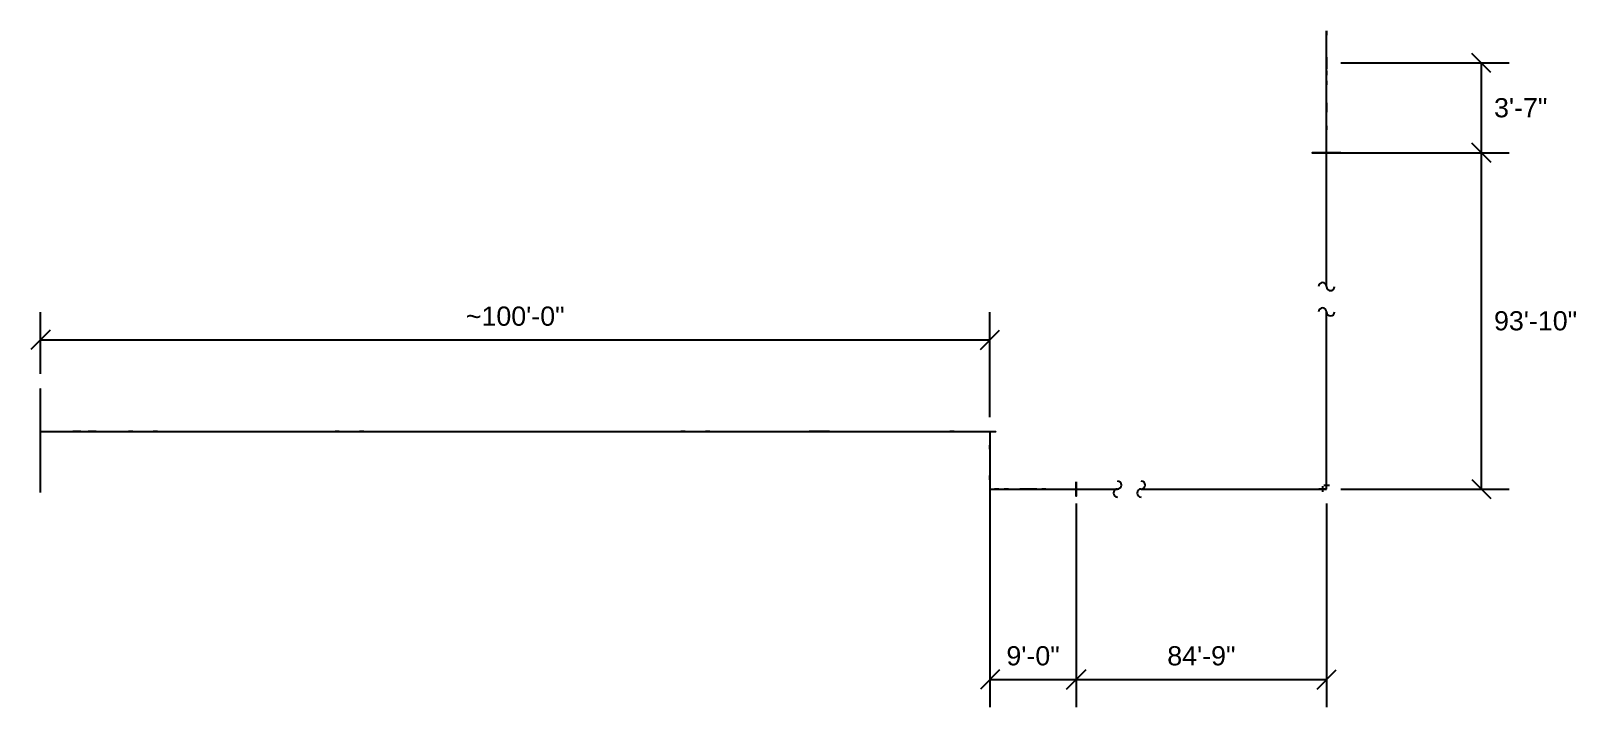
# Model space of a CAD drawing. Header units: inches. Extents: x -230 to 1707, y -335 to 512.
import ezdxf
from ezdxf.enums import TextEntityAlignment as Align

# ---------------------------------------------------------------- set-up
doc = ezdxf.new("R2010")
doc.units = ezdxf.units.IN
doc.header["$MEASUREMENT"] = 0
doc.linetypes.add('DASHED', pattern=[0.75, 0.5, -0.25])
doc.layers.add('Dimensions', color=2, linetype='Continuous')
doc.layers.add('Piping', color=4, linetype='Continuous')
doc.styles.add('Annotative', font='arial.ttf')
doc.styles.get("Standard").update_dxf_attribs({"font": 'arial.ttf'})
doc.dimstyles.new('Copy of Annotative', dxfattribs={"dimscale": 0, "dimtxt": 0.125, "dimasz": 0.125, "dimexe": 0.18, "dimexo": 0.09375, "dimgap": 0.09, "dimtad": 1, "dimdec": 0, "dimzin": 1, "dimdsep": 46, "dimlunit": 3, "dimtxsty": 'Standard', "dimblk": 'OBLIQUE', "dimcen": 0, "dimadec": 0, "dimazin": 0, "dimtfac": 1, "dimtdec": 0, "dimtofl": 0, "dimtmove": 0, "dimatfit": 3, "dimfxl": 1, "dimtolj": 1, "dimtzin": 0, "dimarcsym": 0})

# ---------------------------------------------------------------- blocks, each defined once
blk = doc.blocks.new('elbow')
at = {"color": 7, "extrusion": (-1, 6.12303e-17, 0)}
for p, q in [((0, 0), (0, 0.4)), ((0, 0.2, 0.15), (0, 0.2, -0.15)), ((0, 0.15, -0.2), (0, -0.15, -0.2)), ((0, 0), (0, 0, -0.4))]:
    blk.add_line(p, q, dxfattribs=at)
blk = doc.blocks.new('Valve - Gate')
at = {"color": 7, "extrusion": (6.12303e-17, 0, -1)}
for p, q in [((0.300001, 0), (0, 0)), ((0.300001, -0.149999), (0.300001, 0.15)), ((0.300001, -0.1), (0.800001, 0.100001)), ((0.800001, -0.1), (0.300001, 0.100001)), ((0.800001, -0.149999), (0.800001, 0.15)), ((0.800001, 0), (1.100001, 0))]:
    blk.add_line(p, q, dxfattribs=at)
blk = doc.blocks.new('Aecb_Othr_Rnd_2Line_PipeBreak_Rise')
at = {"color": 0, "linetype": 'ByBlock', "lineweight": -2}
for centre, start, end in [((0, -0.5), 90, 270), ((0, 0.5), 270, 90)]:
    blk.add_arc(centre, 0.5, start, end, dxfattribs=at)
blk = doc.blocks.new('_Oblique')
at = {"color": 0, "linetype": 'ByBlock', "lineweight": -2}
blk.add_line((-0.5, -0.5), (0.5, 0.5), dxfattribs=at)
blk = doc.blocks.new('*D8')
at = {"layer": 'Defpoints', "color": 0, "transparency": 16777216}
for p in [(970.1, 125), (-217.9, 64.6, -12), (970.1, 10.2, -12)]:
    blk.add_point(p, dxfattribs=at)
at = {"layer": 'Dimensions', "color": 0, "lineweight": -2, "transparency": 16777216}
for p, q in [((-217.9, 82.6), (-217.9, 159.5)), ((970.1, 28.2), (970.1, 159.5)), ((-217.9, 125), (970.1, 125))]:
    blk.add_line(p, q, dxfattribs=at)
at = {"layer": 'Dimensions', "color": 0, "lineweight": -2, "transparency": 16777216, "xscale": 24, "yscale": 24, "zscale": 24, "rotation": 180}
blk.add_blockref('_Oblique', (-217.9, 125), dxfattribs=at)
at = {"layer": 'Dimensions', "color": 0, "lineweight": -2, "transparency": 16777216, "xscale": 24, "yscale": 24, "zscale": 24}
blk.add_blockref('_Oblique', (970.1, 125), dxfattribs=at)
at = {"layer": 'Dimensions', "color": 0, "transparency": 16777216, "insert": (376.1, 154.5), "char_height": 24, "attachment_point": 5}
blk.add_mtext('\\A1;~100\'-0"', dxfattribs=at)
blk = doc.blocks.new('*D10')
at = {"layer": 'Defpoints', "color": 0, "transparency": 16777216}
for p in [(970.1, 10.2, 84), (1078.1, -61.8, -12), (1078.1, -300.3)]:
    blk.add_point(p, dxfattribs=at)
at = {"layer": 'Dimensions', "color": 0, "lineweight": -2, "transparency": 16777216}
for p, q in [((970.1, -7.8), (970.1, -334.8)), ((1078.1, -79.8), (1078.1, -334.8)), ((970.1, -300.3), (1078.1, -300.3))]:
    blk.add_line(p, q, dxfattribs=at)
at = {"layer": 'Dimensions', "color": 0, "lineweight": -2, "transparency": 16777216, "xscale": 24, "yscale": 24, "zscale": 24, "rotation": 180}
blk.add_blockref('_Oblique', (970.1, -300.3), dxfattribs=at)
at = {"layer": 'Dimensions', "color": 0, "lineweight": -2, "transparency": 16777216, "xscale": 24, "yscale": 24, "zscale": 24}
blk.add_blockref('_Oblique', (1078.1, -300.3), dxfattribs=at)
at = {"layer": 'Dimensions', "color": 0, "transparency": 16777216, "insert": (1024.1, -270.8), "char_height": 24, "attachment_point": 5}
blk.add_mtext('\\A1;9\'-0"', dxfattribs=at)
blk = doc.blocks.new('*D11')
at = {"layer": 'Defpoints', "color": 0, "transparency": 16777216}
for p in [(1078.1, -61.8, -12), (1391.4, -61.8, -12), (1391.4, -300.3)]:
    blk.add_point(p, dxfattribs=at)
at = {"layer": 'Dimensions', "color": 0, "lineweight": -2, "transparency": 16777216}
for p, q in [((1078.1, -79.8), (1078.1, -334.8)), ((1391.4, -79.8), (1391.4, -334.8)), ((1078.1, -300.3), (1391.4, -300.3))]:
    blk.add_line(p, q, dxfattribs=at)
at = {"layer": 'Dimensions', "color": 0, "lineweight": -2, "transparency": 16777216, "xscale": 24, "yscale": 24, "zscale": 24, "rotation": 180}
blk.add_blockref('_Oblique', (1078.1, -300.3), dxfattribs=at)
at = {"layer": 'Dimensions', "color": 0, "lineweight": -2, "transparency": 16777216, "xscale": 24, "yscale": 24, "zscale": 24}
blk.add_blockref('_Oblique', (1391.4, -300.3), dxfattribs=at)
at = {"layer": 'Dimensions', "color": 0, "transparency": 16777216, "insert": (1234.7, -270.8), "char_height": 24, "attachment_point": 5}
blk.add_mtext('\\A1;84\'-9"', dxfattribs=at)
blk = doc.blocks.new('*D12')
at = {"layer": 'Defpoints', "color": 0, "transparency": 16777216}
for p in [(1391.4, 359.3, -12), (1585.1, 359.3), (1391.4, -61.8, -12)]:
    blk.add_point(p, dxfattribs=at)
at = {"layer": 'Dimensions', "color": 0, "lineweight": -2, "transparency": 16777216}
for p, q in [((1409.4, 359.3), (1619.7, 359.3)), ((1585.1, -61.8), (1585.1, 359.3)), ((1409.4, -61.8), (1619.7, -61.8))]:
    blk.add_line(p, q, dxfattribs=at)
at = {"layer": 'Dimensions', "color": 0, "lineweight": -2, "transparency": 16777216, "xscale": 24, "yscale": 24, "zscale": 24}
for p, rotation in [((1585.1, 359.3), 90), ((1585.1, -61.8), 270)]:
    blk.add_blockref('_Oblique', p, dxfattribs=dict(at, rotation=rotation))
at = {"layer": 'Dimensions', "color": 0, "transparency": 16777216, "insert": (1652.9, 148.7), "char_height": 24, "attachment_point": 5}
blk.add_mtext('\\A1;93\'-10"', dxfattribs=at)
blk = doc.blocks.new('*D13')
at = {"layer": 'Defpoints', "color": 0, "transparency": 16777216}
for p in [(1391.4, 471.7, -12), (1585.1, 471.7), (1409.4, 359.3)]:
    blk.add_point(p, dxfattribs=at)
at = {"layer": 'Dimensions', "color": 0, "lineweight": -2, "transparency": 16777216}
for p, q in [((1409.4, 471.7), (1619.7, 471.7)), ((1585.1, 359.3), (1585.1, 471.7)), ((1427.4, 359.3), (1619.7, 359.3))]:
    blk.add_line(p, q, dxfattribs=at)
at = {"layer": 'Dimensions', "color": 0, "lineweight": -2, "transparency": 16777216, "xscale": 24, "yscale": 24, "zscale": 24}
for p, rotation in [((1585.1, 471.7), 90), ((1585.1, 359.3), 270)]:
    blk.add_blockref('_Oblique', p, dxfattribs=dict(at, rotation=rotation))
at = {"layer": 'Dimensions', "color": 0, "transparency": 16777216, "insert": (1634.3, 415.5), "char_height": 24, "attachment_point": 5}
blk.add_mtext('\\A1;3\'-7"', dxfattribs=at)

msp = doc.modelspace()

# ---------------------------------------------------------------- linework, layer by layer
at = {"layer": 'Piping', "extrusion": (1, 0, 0)}
for p, q in [((1391.4, 191.6, -108), (1391.4, 506.5, -108)), ((1391.4, 471.7, 31.1), (1391.4, 471.7, -108)), ((1391.4, 415.7, -108), (1391.4, 415.7, -135.3)), ((1391.4, -61.8, -108), (1391.4, 159.9, -108)), ((-217.9, 10.2, -12), (424.1, 10.2, -12)), ((-88.8, 10.2, -12), (-88.8, 10.2, -39.3)), ((169.5, 10.2, -12), (169.5, 10.2, 15.3)), ((169.5, 10.2, -39.5), (169.5, 10.2, -12.2)), ((424.1, 10.2, -12), (622.1, 10.2, -12)), ((602.5, 10.2, -12), (602.5, 10.2, 15.3)), ((602.5, 10.2, -39.5), (602.5, 10.2, -12.2)), ((622.1, 10.2, -12), (970.1, 10.2, -12)), ((970.1, 10.2, 84), (970.1, -61.8, 84)), ((970.1, 10.2, 84), (970.1, 10.2, -12)), ((970.1, -61.8, 84), (1048.1, -61.8, 84)), ((999.2, -61.8, 84), (999.2, -61.8, 111.3)), ((1048.1, -61.8, -108), (1078.1, -61.8, -108)), ((1048.1, -61.8, 84), (1048.1, -61.8, -108)), ((1078.1, -61.8, -108), (1129.6, -61.8, -108)), ((1159.4, -61.8, -108), (1391.4, -61.8, -108))]:
    msp.add_line(p, q, dxfattribs=at)
at = {"layer": 'Piping', "extrusion": (-1, 1.83691e-16, 0)}
for p, q in [((1391.4, 421.6, -135.3), (1391.4, 409.9, -135.3)), ((1391.4, 421.6, -135.3), (1391.4, 421.6, -138.9)), ((1391.4, 409.9, -135.3), (1391.4, 409.9, -138.9))]:
    msp.add_line(p, q, dxfattribs=at)
at = {"layer": 'Piping', "extrusion": (0, -1, 0)}
for p, q in [((-177.6, 10.2, -26.7), (-177.6, 10.2, 4.6)), ((-139, 10.2, -26.7), (-139, 10.2, 4.6)), ((-94.6, 10.2, -39.3), (-82.9, 10.2, -39.3)), ((-94.6, 10.2, -39.3), (-94.6, 10.2, -42.9)), ((-82.9, 10.2, -39.3), (-82.9, 10.2, -42.9)), ((-32.2, 10.2, -32.4), (-16.1, 10.2, -32.4)), ((-32.2, 10.2, 8.4), (-16.1, 10.2, 8.4)), ((-24.1, 10.2, -32.4), (-24.1, 10.2, 8.4)), ((76.7, 10.2, -32.4), (92.9, 10.2, -32.4)), ((76.7, 10.2, 8.4), (92.9, 10.2, 8.4)), ((84.8, 10.2, -32.4), (84.8, 10.2, 8.4)), ((163.7, 10.2, 15.3), (175.4, 10.2, 15.3)), ((163.7, 10.2, 15.3), (163.7, 10.2, 18.9)), ((175.4, 10.2, 15.3), (175.4, 10.2, 18.9)), ((316.3, 10.2, -32.4), (332.5, 10.2, -32.4)), ((316.3, 10.2, 8.4), (332.5, 10.2, 8.4)), ((324.4, 10.2, -32.4), (324.4, 10.2, 8.4)), ((447.6, 10.2, -32.4), (463.8, 10.2, -32.4)), ((447.6, 10.2, 8.4), (463.8, 10.2, 8.4)), ((455.7, 10.2, -32.4), (455.7, 10.2, 8.4)), ((596.6, 10.2, 15.3), (608.3, 10.2, 15.3)), ((596.6, 10.2, 15.3), (596.6, 10.2, 18.9)), ((608.3, 10.2, 15.3), (608.3, 10.2, 18.9)), ((749.3, 10.2, -4.7), (764, 10.2, -12)), ((764, 10.2, -12), (749.3, 10.2, -19.3)), ((824.1, 10.2, -32.4), (840.3, 10.2, -32.4)), ((824.1, 10.2, 8.4), (840.3, 10.2, 8.4)), ((832.2, 10.2, -32.4), (832.2, 10.2, 8.4)), ((993.4, -61.8, 111.3), (1005, -61.8, 111.3)), ((993.4, -61.8, 111.3), (993.4, -61.8, 114.9)), ((1005, -61.8, 111.3), (1005, -61.8, 114.9))]:
    msp.add_line(p, q, dxfattribs=at)
at = {"layer": 'Piping', "extrusion": (-1, -1.83691e-16, 0)}
for points, elevation in [([(-511.8, -100.7), (-506.5, -100.7), (-506.5, -115.3), (-511.8, -115.3)], -1391.4), ([(-449.5, -100.7), (-444.2, -100.7), (-444.2, -115.3), (-449.5, -115.3)], -1391.4), ([(44.8, 91.3), (50.1, 91.3), (50.1, 76.7), (44.8, 76.7)], -970.1)]:
    msp.add_lwpolyline(points, dxfattribs=dict(at, elevation=elevation))
at = {"layer": 'Piping', "extrusion": (-1, 1.83691e-16, 0)}
for points, elevation in [([(-478.9, -33.1), (-478.9, -38.5), (-464.4, -38.5), (-464.4, -33.1)], -1391.4), ([(-456.4, -100.7), (-461.7, -100.7), (-461.7, -115.3), (-456.4, -115.3)], -1391.4), ([(-387.8, -100.7), (-393.1, -100.7), (-393.1, -115.3), (-387.8, -115.3)], -1391.4), ([(12, 91.3), (6.7, 91.3), (6.7, 76.7), (12, 76.7)], -970.1)]:
    msp.add_lwpolyline(points, dxfattribs=dict(at, elevation=elevation))
at = {"layer": 'Piping', "extrusion": (0, -1, 0), "const_width": 2.5}
for elevation in [-247.2, -105.6, 29.1]:
    msp.add_lwpolyline([(1390.1, -108, 1), (1392.6, -108, 1)], format="xyb", close=True, dxfattribs=dict(at, elevation=elevation))
at = {"layer": 'Piping', "linetype": 'DASHED', "extrusion": (1, 0, 0), "elevation": -217.9}
msp.add_lwpolyline([(-66, -12), (64.6, -12)], dxfattribs=at)
at = {"layer": 'Piping', "extrusion": (0, -1, 0)}
for points, elevation in [([(-107.7, -4.7), (-102.4, -4.7), (-102.4, -19.3), (-107.7, -19.3)], -10.2), ([(-71.6, -4.7), (-76.9, -4.7), (-76.9, -19.3), (-71.6, -19.3)], -10.2), ([(150.6, -4.7), (155.9, -4.7), (155.9, -19.3), (150.6, -19.3)], -10.2), ([(186.7, -4.7), (181.4, -4.7), (181.4, -19.3), (186.7, -19.3)], -10.2), ([(583.5, -4.7), (588.8, -4.7), (588.8, -19.3), (583.5, -19.3)], -10.2), ([(619.6, -4.7), (614.3, -4.7), (614.3, -19.3), (619.6, -19.3)], -10.2), ([(744, -4.7), (749.3, -4.7), (749.3, -19.3), (744, -19.3)], -10.2), ([(769.3, -4.7), (764, -4.7), (764, -19.3), (769.3, -19.3)], -10.2), ([(919.8, -4.7), (925.2, -4.7), (925.2, -19.3), (919.8, -19.3)], -10.2), ([(962.8, 8.1), (962.8, 2.8), (977.4, 2.8), (977.4, 8.1)], -10.2), ([(962.8, 63.9), (962.8, 69.2), (977.4, 69.2), (977.4, 63.9)], -10.2), ([(981.3, 91.3), (976, 91.3), (976, 76.7), (981.3, 76.7)], 61.8), ([(988, 91.3), (993.3, 91.3), (993.3, 76.7), (988, 76.7)], 61.8), ([(1013, 91.3), (1007.7, 91.3), (1007.7, 76.7), (1013, 76.7)], 61.8), ([(1034.9, 91.3), (1040.2, 91.3), (1040.2, 76.7), (1034.9, 76.7)], 61.8), ([(1040.9, -85.6), (1040.9, -90.9), (1055.4, -90.9), (1055.4, -85.6)], 61.8), ([(1040.9, 63.9), (1040.9, 69.2), (1055.4, 69.2), (1055.4, 63.9)], 61.8)]:
    msp.add_lwpolyline(points, dxfattribs=dict(at, elevation=elevation))
at = {"layer": 'Piping', "extrusion": (1, 0, 0), "const_width": 2.5}
for elevation in [1113.9, 1184.7, 1340.1]:
    msp.add_lwpolyline([(-63.1, -108, 1), (-60.6, -108, 1)], format="xyb", close=True, dxfattribs=dict(at, elevation=elevation))
at = {"layer": 'Piping', "extrusion": (0, -1, 0)}
msp.add_circle((1391.4, -108, -359.3), 18, dxfattribs=at)
at = {"layer": 'Piping', "extrusion": (1, 0, 0)}
msp.add_circle((-61.8, -108, 1078.1), 9, dxfattribs=at)
at = {"layer": 'Piping', "extrusion": (0, -1, 0)}
for centre, radius, start, end in [((-172.6, -12, -10.2), 4.92, 0, 180), ((-163, -12, -10.2), 4.73, 180, 0), ((-153.3, -12, -10.2), 4.92, 0, 180), ((-143.7, -12, -10.2), 4.73, 180, 0)]:
    msp.add_arc(centre, radius, start, end, dxfattribs=at)

# ---------------------------------------------------------------- block references
at = {"layer": 'Piping', "xscale": 10, "yscale": 10, "zscale": 10, "rotation": 90}
for p in [(1391.4, 191.6, -108), (1391.4, 159.9, -108)]:
    msp.add_blockref('Aecb_Othr_Rnd_2Line_PipeBreak_Rise', p, dxfattribs=at)
at = {"layer": 'Piping', "xscale": 10, "yscale": 10, "zscale": 10}
for p in [(1129.6, -61.8, -108), (1159.4, -61.8, -108)]:
    msp.add_blockref('Aecb_Othr_Rnd_2Line_PipeBreak_Rise', p, dxfattribs=at)
at = {"layer": 'Piping', "extrusion": (-6.73533e-16, -1, -1.22461e-16), "xscale": 24, "yscale": 24, "zscale": 24, "rotation": 90}
msp.add_blockref('elbow', (1391.4, -108, 61.8), dxfattribs=at)
at = {"layer": 'Piping', "extrusion": (0, -1, 0), "xscale": 24, "yscale": 36, "zscale": 24}
msp.add_blockref('Valve - Gate', (1009.5, 84, 61.8), dxfattribs=at)

# ---------------------------------------------------------------- texts
at = {"layer": 'Piping', "extrusion": (-6.12303e-17, -1, 0), "style": 'Annotative'}
msp.add_text('X', height=24, dxfattribs=at).set_placement((1391.4, -108, -319.7), align=Align.MIDDLE_CENTER)
at = {"layer": 'Piping', "extrusion": (-1, 0, 0), "style": 'Annotative'}
for s, p in [('X', (-133.1, -135, 74.7)), ('G', (-133.1, -133.5, -66.9)), ('G', (-133.1, -133.5, -141.6)), ('G', (-133.1, -133.5, -236.3)), ('G', (-133.1, -133.5, -407.3)), ('G', (-133.1, -133.5, -531.3)), ('G', (-133.1, -133.5, -667.8)), ('X', (-133.1, -135, -785.5)), ('G', (-133.1, -133.5, -903.7)), ('G', (-133.1, -133.5, -1001.6)), ('X', (61.8, -108, -1062))]:
    msp.add_text(s, height=24, dxfattribs=at).set_placement(p, align=Align.MIDDLE_CENTER)

# ---------------------------------------------------------------- dimensions: what is measured, and where the dimension line sits
at = {"layer": 'Dimensions'}
for base, p1, p2, text, picture, middle in [((1585.1, 471.7, -96), (1409.4, 359.3, -96), (1391.4, 471.7, -108), '3\'-7"', '*D13', (1634.3, 415.5, -96)), ((1585.1, 359.3, -96), (1391.4, -61.8, -108), (1391.4, 359.3, -108), '93\'-10"', '*D12', (1652.9, 148.7, -96))]:
    dim = msp.add_linear_dim(base=base, p1=p1, p2=p2, angle=90, text=text, dimstyle='Copy of Annotative', override={"dimtad": 2, "dimtih": 1}, dxfattribs=at)
    dim.commit()
    dim.dimension.update_dxf_attribs({"geometry": picture, "text_midpoint": middle})
for base, p1, p2, text, picture, middle in [((970.1, 125), (-217.9, 64.6, -12), (970.1, 10.2, -12), '~100\'-0"', '*D8', (376.1, 154.5)), ((1391.4, -300.3, -96), (1078.1, -61.8, -108), (1391.4, -61.8, -108), '84\'-9"', '*D11', (1234.7, -270.8, -96))]:
    dim = msp.add_linear_dim(base=base, p1=p1, p2=p2, text=text, dimstyle='Copy of Annotative', dxfattribs=at)
    dim.commit()
    dim.dimension.update_dxf_attribs({"geometry": picture, "text_midpoint": middle})
dim = msp.add_linear_dim(base=(1078.1, -300.3, -96), p1=(970.1, 10.2, -12), p2=(1078.1, -61.8, -108), dimstyle='Copy of Annotative', dxfattribs=at)
dim.commit()
dim.dimension.update_dxf_attribs({"geometry": '*D10', "text_midpoint": (1024.1, -270.8, -96)})

doc.saveas('drawing.dxf')
